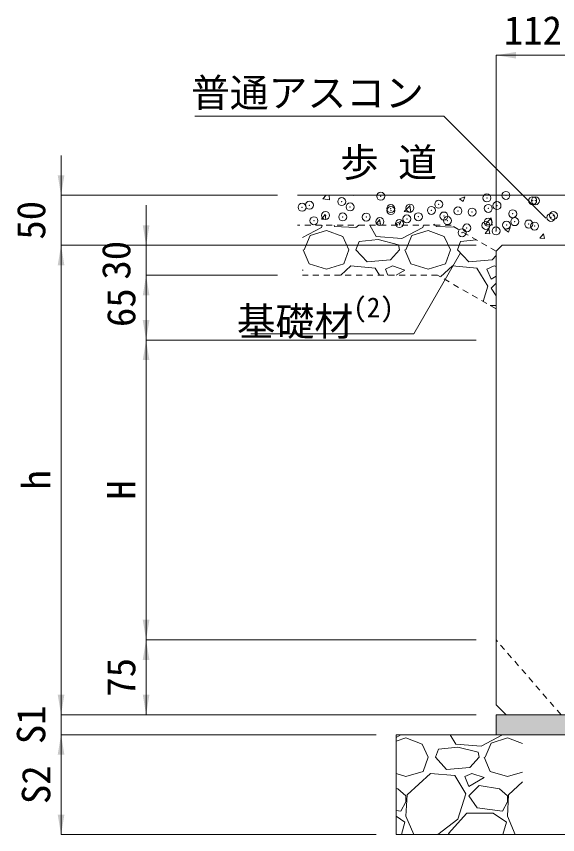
# Model space of a CAD drawing. Units: millimetres at full size; some dimension numbers follow another scale. Extents: x 6872 to 78201, y -34623 to -7860.
# Drawn here: x 34658 to 35200, y -21577 to -20758 of the extents above; entities that cross this region are included whole.
import ezdxf
from ezdxf.enums import TextEntityAlignment as Align

# ---------------------------------------------------------------- set-up
doc = ezdxf.new("R2010")
doc.units = ezdxf.units.MM
doc.header["$LTSCALE"] = 16
doc.header["$PDMODE"] = 32
doc.header["$PDSIZE"] = 8
doc.linetypes.add('USER1', pattern=[0.675, 0.375, -0.3])
for name, color, linetype, lineweight in [('0_2', 7, 'Continuous', 20), ('寸法線', 7, 'Continuous', 9), ('ﾊｯﾁﾝｸﾞ', 7, 'Continuous', 5)]:
    doc.layers.add(name, color=color, linetype=linetype, lineweight=lineweight)
doc.styles.add('ＭＳ ゴシック', font='')
doc.styles.get('ＭＳ ゴシック').set_extended_font_data('MS Gothic')

# ---------------------------------------------------------------- blocks, each defined once
blk = doc.blocks.new('filled_arrow')
at = {"color": 0, "linetype": 'Continuous', "lineweight": -2}
blk.add_solid([(7.5, 1.25), (0, 0), (7.5, -1.25)], dxfattribs=at)

msp = doc.modelspace()

# ---------------------------------------------------------------- hatches: boundary and pattern name
at = {"layer": 'ﾊｯﾁﾝｸﾞ'}
msp.add_hatch(color=8, dxfattribs=at).paths.add_polyline_path([(35568.01, -21477.18), (35568.01, -21457.18), (35148.01, -21457.18), (35138.01, -21457.18), (35138.01, -21477.18)])

# ---------------------------------------------------------------- linework, layer by layer
at = {"layer": '0_2'}
for p, q in [((34939.31, -20937.18), (35250.51, -20937.18)), ((35144.01, -20987.18), (35138.01, -20993.18)), ((35138.01, -20993.18), (35138.01, -21447.18)), ((35241.76, -20987.18), (35144.01, -20987.18)), ((35148.01, -21457.18), (35138.01, -21447.18)), ((35138.01, -21457.18), (35568.01, -21457.18)), ((35138.01, -21457.18), (35138.01, -21477.18)), ((35558.01, -21457.18), (35148.01, -21457.18)), ((35038.01, -21477.18), (35668.01, -21477.18)), ((35038.01, -21477.18), (35038.01, -21577.18)), ((35038.01, -21577.18), (35668.01, -21577.18))]:
    msp.add_line(p, q, dxfattribs=at)
at = {"layer": '0_2', "linetype": 'USER1'}
for p, q in [((35092.98, -20967.18), (34939.31, -20967.18)), ((35138.01, -20993.18), (35092.98, -20967.18)), ((35079.58, -21017.18), (34944.31, -21017.18)), ((35138.01, -21050.91), (35079.58, -21017.18))]:
    msp.add_line(p, q, dxfattribs=at)
at = {"layer": '0_2', "linetype": 'USER1', "lineweight": 9}
msp.add_line((35203.01, -21457.18), (35138.01, -21382.18), dxfattribs=at)
at = {"layer": '寸法線'}
for p, q in [((35138.01, -20796.99), (35250.51, -20796.99)), ((35138.01, -20973.18), (35138.01, -20796.99)), ((34702.73, -20897.18), (34702.73, -21027.18)), ((34919.31, -20937.18), (34702.73, -20937.18)), ((34787.84, -20947.18), (34787.84, -21057.18)), ((35118.01, -20987.18), (34702.73, -20987.18)), ((34702.73, -20987.18), (34702.73, -21457.18)), ((35118.01, -20987.18), (34702.73, -20987.18)), ((35118.01, -20987.18), (34787.84, -20987.18)), ((34919.31, -21017.18), (34787.84, -21017.18)), ((34787.84, -21017.18), (34787.84, -21082.18)), ((34919.31, -21017.18), (34787.84, -21017.18)), ((35118.01, -21082.18), (34787.84, -21082.18)), ((34787.84, -21082.18), (34787.84, -21382.18)), ((35118.01, -21082.18), (34787.84, -21082.18)), ((35118.01, -21382.18), (34787.84, -21382.18)), ((34787.84, -21382.18), (34787.84, -21457.18)), ((35118.01, -21382.18), (34787.84, -21382.18)), ((34702.73, -21417.18), (34702.73, -21517.18)), ((35103.01, -21457.18), (34702.73, -21457.18)), ((35103.01, -21457.18), (34702.73, -21457.18)), ((35118.01, -21457.18), (34787.84, -21457.18)), ((35018.01, -21477.18), (34702.73, -21477.18)), ((34702.73, -21477.18), (34702.73, -21577.18)), ((35018.01, -21477.18), (34702.73, -21477.18)), ((35018.01, -21577.18), (34702.73, -21577.18))]:
    msp.add_line(p, q, dxfattribs=at)
for points in [[(35187.74, -20959.96), (35085.8, -20858.02), (34836.76, -20858.02)], [(35102.59, -20994.92), (35055.9, -21075.8), (34892.52, -21075.8)]]:
    msp.add_lwpolyline(points, dxfattribs=at)
at = {"layer": 'ﾊｯﾁﾝｸﾞ'}
for p, q in [((34964.65, -20940.8), (34971.42, -20941.85)), ((34964.66, -20940.83), (34968.16, -20937.18)), ((34971.42, -20941.88), (34970.87, -20937.18)), ((34995.4, -20937.18), (34995.56, -20937.29)), ((34995.56, -20937.28), (34995.59, -20937.18)), ((35101.28, -20940.82), (35106.62, -20938.77)), ((35101.28, -20940.83), (35105.07, -20943.39)), ((35105.07, -20943.39), (35106.61, -20938.78)), ((35045.98, -20953.44), (35051.92, -20947.26)), ((35052.74, -20954.5), (35051.9, -20947.26)), ((34963.28, -20960.93), (34966.95, -20956.55)), ((34963.28, -20960.93), (34967.84, -20961.33)), ((34967.76, -20961.34), (34966.88, -20956.56)), ((35045.97, -20953.42), (35052.75, -20954.47)), ((35127.31, -20966.06), (35133.24, -20959.87)), ((35134.07, -20967.11), (35133.23, -20959.87)), ((34963.31, -20969.35), (34944.31, -20979.3)), ((34963.93, -20967.18), (34963.31, -20969.35)), ((34976.03, -20967.18), (34976.51, -20968.33)), ((34976.51, -20968.33), (34997.85, -20969.35)), ((34997.85, -20969.35), (35000.66, -20967.18)), ((35018.17, -20978.49), (35011.57, -20967.18)), ((35017.94, -20965.71), (35021.61, -20961.33)), ((35017.94, -20965.71), (35022.49, -20966.11)), ((35022.42, -20966.12), (35021.54, -20961.34)), ((35037.25, -20965.41), (35039.88, -20967.18)), ((35037.26, -20965.39), (35042.59, -20963.35)), ((35041.3, -20967.18), (35042.59, -20963.36)), ((35064.91, -20969.35), (35043.57, -20980.52)), ((35065.53, -20967.18), (35064.91, -20969.35)), ((35075.37, -20967.18), (35076.27, -20966.11)), ((35076.38, -20967.18), (35076.19, -20966.13)), ((35077.63, -20967.18), (35078.11, -20968.33)), ((35078.11, -20968.33), (35096.49, -20969.21)), ((35127.29, -20966.03), (35134.07, -20967.08)), ((35146.77, -20971.5), (35152.1, -20969.45)), ((35150.55, -20974.07), (35152.1, -20969.46)), ((34946.03, -20991.7), (34952.13, -20977.47)), ((34952.13, -20977.47), (34968.39, -20972.39)), ((34968.39, -20972.39), (34984.64, -20978.49)), ((35047.63, -20991.7), (35053.73, -20977.47)), ((35053.73, -20977.47), (35069.99, -20972.39)), ((35069.99, -20972.39), (35086.24, -20978.49)), ((35127.25, -20975.27), (35130.92, -20970.89)), ((35127.25, -20975.27), (35131.8, -20975.67)), ((35131.73, -20975.68), (35130.85, -20970.91)), ((35146.76, -20971.51), (35150.55, -20974.07)), ((35181.9, -20980.05), (35185.58, -20975.67)), ((35186.38, -20980.47), (35185.5, -20975.69)), ((34984.64, -20978.49), (34990.74, -20991.7)), ((34997.85, -20991.7), (35000.9, -20983.57)), ((35020.2, -20981.54), (35000.9, -20983.57)), ((35043.57, -20980.52), (35018.17, -20978.49)), ((35040.52, -20986.62), (35020.2, -20981.54)), ((35086.24, -20978.49), (35092.34, -20991.7)), ((35099.45, -20991.7), (35102.5, -20983.57)), ((35118.46, -20981.89), (35102.5, -20983.57)), ((35181.9, -20980.05), (35186.46, -20980.45)), ((34945.02, -20991.7), (34951.11, -21005.92)), ((34985.66, -21005.92), (34990.74, -20991.7)), ((35009.03, -21003.89), (34997.85, -20991.7)), ((35041.54, -20991.7), (35032.39, -21001.86)), ((35041.54, -20991.7), (35040.52, -20986.62)), ((35046.62, -20991.7), (35052.71, -21005.92)), ((35087.26, -21005.92), (35092.34, -20991.7)), ((35110.63, -21003.89), (35099.45, -20991.7)), ((35032.39, -21001.86), (35009.03, -21003.89)), ((35133.99, -21001.86), (35110.63, -21003.89)), ((35138.01, -20997.39), (35133.99, -21001.86)), ((34951.11, -21005.92), (34968.39, -21011)), ((34968.39, -21011), (34985.66, -21005.92)), ((34992.77, -21007.95), (34982.67, -21017.18)), ((35017.15, -21009.99), (34992.77, -21007.95)), ((35021.55, -21017.18), (35017.15, -21009.99)), ((35034.43, -21007.95), (35027.31, -21011)), ((35046.62, -21012.02), (35034.43, -21007.95)), ((35052.71, -21005.92), (35069.99, -21011)), ((35069.99, -21011), (35087.26, -21005.92)), ((35094.37, -21007.95), (35082.45, -21018.84)), ((35118.75, -21009.99), (35094.37, -21007.95)), ((35129.93, -21028.27), (35118.75, -21009.99)), ((35136.03, -21007.95), (35128.91, -21011)), ((35138.01, -21008.62), (35136.03, -21007.95)), ((34945.02, -21012.02), (34944.31, -21011.78)), ((34944.31, -21012.44), (34945.02, -21012.02)), ((35027.31, -21011), (35029.79, -21017.18)), ((35038.02, -21017.18), (35046.62, -21012.02)), ((35128.91, -21011), (35132.98, -21021.16)), ((35132.98, -21021.16), (35138.01, -21018.14)), ((35138.01, -21025.27), (35132.98, -21030.31)), ((35125.08, -21043.45), (35129.93, -21028.27)), ((35132.98, -21030.31), (35138.01, -21037.86)), ((35132.24, -21047.58), (35138.01, -21047.58)), ((35042.86, -21477.18), (35042.81, -21477.35)), ((35073.83, -21477.18), (35077.36, -21477.35)), ((35077.36, -21477.35), (35077.57, -21477.18)), ((35097.68, -21486.49), (35092.24, -21477.18)), ((35144.46, -21477.18), (35144.41, -21477.35)), ((35042.81, -21477.35), (35038.01, -21479.86)), ((35038.01, -21483.48), (35047.89, -21480.39)), ((35047.89, -21480.39), (35064.15, -21486.49)), ((35144.41, -21477.35), (35123.08, -21488.52)), ((35127.14, -21499.7), (35133.24, -21485.47)), ((35133.24, -21485.47), (35149.49, -21480.39)), ((35149.49, -21480.39), (35164.53, -21486.04)), ((35064.15, -21486.49), (35070.24, -21499.7)), ((35077.36, -21499.7), (35080.4, -21491.57)), ((35099.71, -21489.54), (35080.4, -21491.57)), ((35123.08, -21488.52), (35097.68, -21486.49)), ((35120.03, -21494.62), (35099.71, -21489.54)), ((35065.16, -21513.92), (35070.24, -21499.7)), ((35088.53, -21511.89), (35077.36, -21499.7)), ((35121.04, -21499.7), (35111.9, -21509.86)), ((35121.04, -21499.7), (35120.03, -21494.62)), ((35126.12, -21499.7), (35132.22, -21513.92)), ((35111.9, -21509.86), (35088.53, -21511.89)), ((35038.01, -21516.1), (35047.89, -21519)), ((35047.89, -21519), (35065.16, -21513.92)), ((35072.28, -21515.95), (35048.91, -21537.29)), ((35096.66, -21517.99), (35072.28, -21515.95)), ((35107.84, -21536.27), (35096.66, -21517.99)), ((35113.93, -21515.95), (35106.82, -21519)), ((35126.12, -21520.02), (35113.93, -21515.95)), ((35132.22, -21513.92), (35149.49, -21519)), ((35149.49, -21519), (35164.53, -21514.58)), ((35106.82, -21519), (35110.88, -21529.16)), ((35110.88, -21529.16), (35126.12, -21520.02)), ((35164.53, -21524.48), (35150.51, -21537.29)), ((35039.76, -21531.19), (35038.01, -21530.93)), ((35047.89, -21538.31), (35039.76, -21531.19)), ((35121.04, -21528.15), (35110.88, -21538.31)), ((35141.36, -21531.19), (35121.04, -21528.15)), ((35149.49, -21538.31), (35141.36, -21531.19)), ((35048.91, -21537.29), (35047.89, -21558.63)), ((35047.89, -21544.4), (35047.89, -21538.31)), ((35099.71, -21561.67), (35107.84, -21536.27)), ((35110.88, -21538.31), (35119.01, -21550.5)), ((35150.51, -21537.29), (35149.49, -21558.63)), ((35149.49, -21544.4), (35149.49, -21538.31)), ((35042.81, -21553.55), (35047.89, -21544.4)), ((35119.01, -21550.5), (35144.41, -21553.55)), ((35144.41, -21553.55), (35149.49, -21544.4)), ((35038.01, -21552.97), (35042.81, -21553.55)), ((35038.01, -21558.59), (35046.88, -21564.72)), ((35047.89, -21558.63), (35055.7, -21577.18)), ((35090.56, -21575.9), (35108.85, -21555.58)), ((35108.85, -21555.58), (35135.27, -21555.58)), ((35135.27, -21555.58), (35148.48, -21564.72)), ((35149.49, -21558.63), (35157.3, -21577.18)), ((35046.88, -21564.72), (35043.32, -21577.18)), ((35079.64, -21577.18), (35099.71, -21561.67)), ((35148.48, -21564.72), (35144.92, -21577.18)), ((35091.31, -21577.18), (35090.56, -21575.9))]:
    msp.add_line(p, q, dxfattribs=at)
for p in [(35022.69, -20938.1), (35128.82, -20939.82), (35147.89, -20937.31), (34951.32, -20947.09), (34983.56, -20943.47), (34992, -20948.81), (35080.69, -20946.15), (35138.95, -20947.51), (35174.65, -20942.65), (35177.44, -20942.63), (34943.98, -20949.18), (35032.68, -20950.53), (35032.76, -20952.46), (35051.83, -20949.95), (35073.35, -20952.25), (35099.83, -20952.88), (35114.03, -20953.97), (35130.21, -20950.28), (35154.71, -20955.69), (34955.77, -20962.6), (34967.39, -20957.33), (34984.63, -20958.8), (35008.07, -20959.05), (35021.76, -20963.47), (35048.74, -20960.77), (35060.25, -20958.59), (35085.77, -20957.91), (35089.42, -20962.49), (35130.1, -20964.2), (35156.71, -20963.56), (35192.91, -20959.38), (35195.39, -20957.41), (35041.33, -20965.53), (35108.77, -20969.87), (35127.85, -20967.36), (35138.02, -20972.88), (35148.47, -20967.01), (35170.77, -20965.92), (35176.51, -20968), (35104.03, -20974.64)]:
    msp.add_point(p, dxfattribs=at)

# ---------------------------------------------------------------- block references
at = {"layer": '寸法線', "xscale": 2.67, "yscale": 2.67}
msp.add_blockref('filled_arrow', (35138.01, -20796.99), dxfattribs=at)
at = {"layer": '寸法線'}
for p, xscale, yscale, rotation in [((34702.73, -20937.18), 2.67, 2.67, 90), ((35187.74, -20959.96), 0.133, 0.133, 135), ((34787.84, -20987.18), 2.67, 2.67, 90), ((34702.73, -20987.18), 2.67, 2.67, 270), ((34702.73, -20987.18), 2.67, 2.67, 270), ((35102.59, -20994.92), 0.133, 0.133, 240), ((34787.84, -21017.18), 2.67, 2.67, 270), ((34787.84, -21017.18), 2.67, 2.67, 270), ((34787.84, -21082.18), 2.67, 2.67, 90), ((34787.84, -21082.18), 2.67, 2.67, 270), ((34787.84, -21382.18), 2.67, 2.67, 90), ((34787.84, -21382.18), 2.67, 2.67, 270), ((34702.73, -21457.18), 2.67, 2.67, 90), ((34702.73, -21457.18), 2.67, 2.67, 90), ((34787.84, -21457.18), 2.67, 2.67, 90), ((34702.73, -21477.18), 2.67, 2.67, 270), ((34702.73, -21477.18), 2.67, 2.67, 270), ((34702.73, -21577.18), 2.67, 2.67, 90)]:
    msp.add_blockref('filled_arrow', p, dxfattribs=dict(at, xscale=xscale, yscale=yscale, rotation=rotation))

# ---------------------------------------------------------------- texts
at = {"layer": '0_2', "style": 'ＭＳ ゴシック'}
msp.add_text('歩 道', height=28.48, dxfattribs=at).set_placement((34981.89, -20927.08), align=Align.BOTTOM_LEFT)
at = {"layer": '寸法線', "style": 'ＭＳ ゴシック'}
msp.add_text('112.5', height=28.48, dxfattribs=at).set_placement((35194.26, -20771.99), align=Align.MIDDLE_CENTER)
msp.add_text('普通アスコン', height=28.48, dxfattribs=at).set_placement((35065.8, -20820.35), align=Align.TOP_RIGHT)
for s, p in [('50', (34672.73, -20962.18)), ('30', (34757.84, -21002.18)), ('65', (34762.84, -21049.68)), ('h', (34677.73, -21222.18)), ('H', (34762.84, -21232.18)), ('75', (34762.84, -21419.68)), ('S1', (34672.73, -21467.18)), ('S2', (34677.73, -21527.18))]:
    msp.add_text(s, height=28.48, rotation=90, dxfattribs=at).set_placement(p, align=Align.MIDDLE_CENTER)
for s, height, p in [('(2)', 19.94, (34995.1, -21065.32)), ('基礎材', 28.48, (34878.55, -21086.32))]:
    msp.add_text(s, height=height, dxfattribs=at).set_placement(p, align=Align.BOTTOM_LEFT)

doc.saveas('drawing.dxf')
